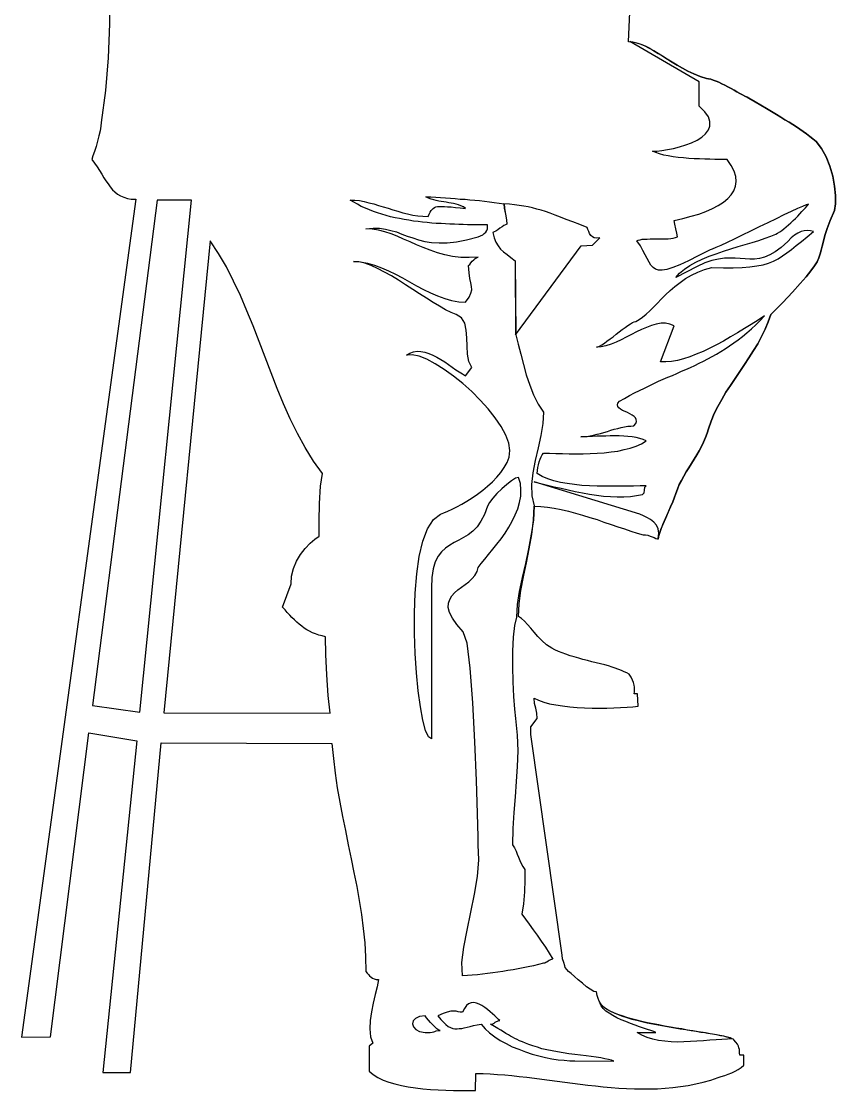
# Model space of a CAD drawing. Header units: millimetres. Extents: x -1633.53 to -1632.72, y 1781.59 to 1783.32.
# Drawn here: x -1633.527 to -1632.821, y 1781.59 to 1782.516 of the extents above; entities that cross this region are included whole.
import ezdxf

# ---------------------------------------------------------------- set-up
doc = ezdxf.new("R2010")
doc.units = ezdxf.units.MM
doc.header["$LTSCALE"] = 10
doc.layers.add('Humanos', color=2, linetype='Continuous')

msp = doc.modelspace()

# ---------------------------------------------------------------- linework, layer by layer
at = {"layer": 'Humanos'}
for points in [[(-1633.45039, 1782.54368), (-1633.45056, 1782.51389), (-1633.4518, 1782.48463), (-1633.45427, 1782.45607), (-1633.45796, 1782.4284), (-1633.45814, 1782.42523), (-1633.45885, 1782.42135), (-1633.45991, 1782.41694), (-1633.46096, 1782.41236), (-1633.46237, 1782.40777), (-1633.46361, 1782.40337), (-1633.46502, 1782.39967), (-1633.46607, 1782.3965), (-1633.46361, 1782.39315), (-1633.46149, 1782.38998), (-1633.45938, 1782.3868), (-1633.45744, 1782.38363), (-1633.45567, 1782.38063), (-1633.45374, 1782.37781), (-1633.45198, 1782.37517), (-1633.45003, 1782.3727), (-1633.4481, 1782.37024), (-1633.44598, 1782.36829), (-1633.44369, 1782.36636), (-1633.44122, 1782.36494), (-1633.4384, 1782.36371), (-1633.43523, 1782.36265), (-1633.43188, 1782.36213), (-1633.428, 1782.36195), (-1633.52706, 1781.63569), (-1633.50186, 1781.63605), (-1633.46854, 1781.89958), (-1633.42712, 1781.89253), (-1633.45638, 1781.6052), (-1633.43241, 1781.6052), (-1633.40579, 1781.89076), (-1633.25789, 1781.89024), (-1633.25666, 1781.87719), (-1633.25508, 1781.8645), (-1633.25331, 1781.85181), (-1633.2512, 1781.83947), (-1633.24873, 1781.82713), (-1633.24626, 1781.81479), (-1633.24379, 1781.80263), (-1633.24133, 1781.79046), (-1633.23886, 1781.77848), (-1633.23639, 1781.76632), (-1633.23427, 1781.75433), (-1633.23234, 1781.74217), (-1633.23075, 1781.73001), (-1633.22951, 1781.71767), (-1633.22881, 1781.70532), (-1633.22846, 1781.69281), (-1633.2274, 1781.6914), (-1633.22634, 1781.69017), (-1633.22528, 1781.68893), (-1633.22405, 1781.68788), (-1633.22282, 1781.687), (-1633.22123, 1781.68629), (-1633.21964, 1781.68593), (-1633.21771, 1781.68576), (-1633.21876, 1781.67959), (-1633.22035, 1781.67271), (-1633.22211, 1781.66531), (-1633.2237, 1781.65773), (-1633.22475, 1781.65015), (-1633.22511, 1781.64292), (-1633.2244, 1781.63622), (-1633.22247, 1781.63058), (-1633.22564, 1781.62812), (-1633.22564, 1781.60626), (-1633.22228, 1781.60344), (-1633.21823, 1781.60097), (-1633.21365, 1781.59868), (-1633.20872, 1781.59692), (-1633.20342, 1781.59533), (-1633.19778, 1781.59392), (-1633.19179, 1781.59286), (-1633.18545, 1781.5918), (-1633.1791, 1781.5911), (-1633.17258, 1781.59057), (-1633.16588, 1781.59021), (-1633.15918, 1781.58987), (-1633.15266, 1781.58969), (-1633.14614, 1781.58951), (-1633.13962, 1781.58951), (-1633.13345, 1781.58951), (-1633.1331, 1781.60432), (-1633.12693, 1781.60432), (-1633.12076, 1781.60396), (-1633.11459, 1781.60362), (-1633.10824, 1781.60326), (-1633.1019, 1781.60256), (-1633.09556, 1781.60185), (-1633.08903, 1781.60115), (-1633.08251, 1781.60044), (-1633.07599, 1781.59956), (-1633.06946, 1781.59868), (-1633.06276, 1781.5978), (-1633.05624, 1781.59692), (-1633.04955, 1781.59603), (-1633.04285, 1781.59515), (-1633.03615, 1781.59427), (-1633.02945, 1781.59357), (-1633.02275, 1781.59286), (-1633.01606, 1781.59216), (-1633.00935, 1781.59163), (-1633.00265, 1781.59128), (-1632.99578, 1781.5911), (-1632.98908, 1781.59092), (-1632.98238, 1781.59092), (-1632.97569, 1781.5911), (-1632.96917, 1781.59163), (-1632.96247, 1781.59216), (-1632.95576, 1781.59304), (-1632.94924, 1781.59409), (-1632.94272, 1781.59533), (-1632.9362, 1781.59692), (-1632.92968, 1781.59868), (-1632.92333, 1781.60079), (-1632.92051, 1781.60185), (-1632.91751, 1781.60274), (-1632.91452, 1781.60379), (-1632.91152, 1781.60485), (-1632.90853, 1781.60626), (-1632.90588, 1781.60767), (-1632.90324, 1781.60943), (-1632.90095, 1781.61155), (-1632.90095, 1781.62018), (-1632.90447, 1781.62018), (-1632.90465, 1781.62213), (-1632.90465, 1781.62371), (-1632.90482, 1781.62512), (-1632.90518, 1781.6267), (-1632.9057, 1781.62812), (-1632.90659, 1781.6297), (-1632.90782, 1781.63146), (-1632.90958, 1781.63358), (-1632.91029, 1781.63411), (-1632.9117, 1781.63481), (-1632.91346, 1781.63534), (-1632.91558, 1781.63588), (-1632.91822, 1781.63658), (-1632.92122, 1781.6371), (-1632.92457, 1781.63781), (-1632.92809, 1781.63852), (-1632.93214, 1781.63905), (-1632.9362, 1781.63975), (-1632.94061, 1781.64045), (-1632.94519, 1781.64133), (-1632.94995, 1781.64204), (-1632.95471, 1781.64292), (-1632.95964, 1781.64363), (-1632.96458, 1781.64451), (-1632.96969, 1781.64539), (-1632.97463, 1781.64645), (-1632.97957, 1781.64733), (-1632.9845, 1781.64839), (-1632.98926, 1781.64944), (-1632.99384, 1781.65051), (-1632.99825, 1781.65174), (-1633.00248, 1781.65297), (-1633.00653, 1781.6542), (-1633.01023, 1781.65544), (-1633.01359, 1781.65685), (-1633.01676, 1781.65826), (-1633.0194, 1781.65967), (-1633.0217, 1781.66126), (-1633.02363, 1781.66284), (-1633.02505, 1781.6646), (-1633.02645, 1781.6669), (-1633.02734, 1781.66937), (-1633.02822, 1781.67201), (-1633.02874, 1781.67501), (-1633.03103, 1781.67554), (-1633.03403, 1781.6773), (-1633.03738, 1781.67959), (-1633.0409, 1781.68258), (-1633.04444, 1781.68558), (-1633.04778, 1781.6884), (-1633.0506, 1781.69105), (-1633.05307, 1781.69281), (-1633.05572, 1781.69633), (-1633.05607, 1781.69757), (-1633.05695, 1781.70039), (-1633.058, 1781.70374), (-1633.05836, 1781.70691), (-1633.0855, 1781.89799), (-1633.0855, 1781.90487), (-1633.08004, 1781.91192), (-1633.08039, 1781.91668), (-1633.08127, 1781.92091), (-1633.08233, 1781.92496), (-1633.08269, 1781.92955), (-1633.07881, 1781.92779), (-1633.0744, 1781.9262), (-1633.06928, 1781.92479), (-1633.06382, 1781.92373), (-1633.058, 1781.92285), (-1633.05184, 1781.92214), (-1633.04549, 1781.92144), (-1633.03897, 1781.92109), (-1633.03245, 1781.92091), (-1633.0261, 1781.92091), (-1633.01975, 1781.92091), (-1633.01359, 1781.92109), (-1633.00777, 1781.92144), (-1633.00213, 1781.92179), (-1632.99719, 1781.92214), (-1632.99261, 1781.92267), (-1632.99313, 1781.93325), (-1632.99613, 1781.93325), (-1632.99578, 1781.93519), (-1632.9956, 1781.93712), (-1632.9956, 1781.93907), (-1632.99596, 1781.941), (-1632.99649, 1781.94312), (-1632.99737, 1781.94523), (-1632.9986, 1781.9477), (-1633.00036, 1781.95035), (-1633.00248, 1781.95141), (-1633.00459, 1781.95246), (-1633.00636, 1781.95317), (-1633.0083, 1781.95405), (-1633.01023, 1781.95475), (-1633.01252, 1781.95563), (-1633.01517, 1781.95651), (-1633.01817, 1781.95757), (-1633.02151, 1781.95846), (-1633.02522, 1781.95934), (-1633.02892, 1781.96022), (-1633.03262, 1781.9611), (-1633.0365, 1781.96216), (-1633.04038, 1781.96321), (-1633.04408, 1781.96427), (-1633.04796, 1781.96533), (-1633.05148, 1781.96639), (-1633.05519, 1781.96762), (-1633.05853, 1781.96885), (-1633.06171, 1781.97009), (-1633.06471, 1781.9715), (-1633.06735, 1781.97291), (-1633.06982, 1781.97432), (-1633.07193, 1781.97573), (-1633.07599, 1781.97943), (-1633.07951, 1781.98313), (-1633.08269, 1781.98666), (-1633.08568, 1781.99019), (-1633.08833, 1781.99336), (-1633.09097, 1781.99618), (-1633.09361, 1781.99864), (-1633.09626, 1782.00041), (-1633.09573, 1782.01134), (-1633.09414, 1782.0228), (-1633.09202, 1782.03461), (-1633.08938, 1782.04677), (-1633.08691, 1782.05911), (-1633.0848, 1782.07145), (-1633.08321, 1782.08378), (-1633.08269, 1782.09595), (-1633.07704, 1782.09577), (-1633.07123, 1782.09524), (-1633.06523, 1782.09436), (-1633.05924, 1782.09313), (-1633.05307, 1782.09172), (-1633.0469, 1782.08996), (-1633.04073, 1782.0882), (-1633.03438, 1782.08625), (-1633.02822, 1782.08432), (-1633.02222, 1782.0822), (-1633.01606, 1782.08009), (-1633.01023, 1782.07814), (-1633.00442, 1782.07621), (-1632.99877, 1782.07445), (-1632.99331, 1782.07268), (-1632.9882, 1782.07127), (-1632.98609, 1782.0711), (-1632.98414, 1782.07074), (-1632.98221, 1782.07003), (-1632.98045, 1782.06951), (-1632.97868, 1782.06881), (-1632.97727, 1782.0681), (-1632.97586, 1782.06774), (-1632.97481, 1782.06757), (-1632.97427, 1782.07074), (-1632.97304, 1782.07515), (-1632.97128, 1782.08009), (-1632.96899, 1782.08537), (-1632.9667, 1782.09049), (-1632.9644, 1782.09542), (-1632.96264, 1782.09983), (-1632.96123, 1782.103), (-1632.96, 1782.10688), (-1632.95859, 1782.11076), (-1632.957, 1782.11463), (-1632.95506, 1782.11834), (-1632.95312, 1782.12204), (-1632.951, 1782.12574), (-1632.94872, 1782.12926), (-1632.94643, 1782.13297), (-1632.94413, 1782.13667), (-1632.94184, 1782.14037), (-1632.93972, 1782.14389), (-1632.93779, 1782.14777), (-1632.93585, 1782.15148), (-1632.93426, 1782.15535), (-1632.93285, 1782.15923), (-1632.93162, 1782.16311), (-1632.92933, 1782.16963), (-1632.92668, 1782.17615), (-1632.92351, 1782.18233), (-1632.91998, 1782.18849), (-1632.91646, 1782.19466), (-1632.91258, 1782.20066), (-1632.90853, 1782.20665), (-1632.90447, 1782.21264), (-1632.90042, 1782.21864), (-1632.89654, 1782.22463), (-1632.89266, 1782.2308), (-1632.88896, 1782.23679), (-1632.88561, 1782.24297), (-1632.88244, 1782.24931), (-1632.87979, 1782.25565), (-1632.8775, 1782.26217), (-1632.86728, 1782.27258), (-1632.85882, 1782.28139), (-1632.85211, 1782.28879), (-1632.84683, 1782.29479), (-1632.84278, 1782.2999), (-1632.83978, 1782.30413), (-1632.83748, 1782.30784), (-1632.8359, 1782.31118), (-1632.83484, 1782.31453), (-1632.83396, 1782.31771), (-1632.83308, 1782.3214), (-1632.83202, 1782.32564), (-1632.83079, 1782.33057), (-1632.82885, 1782.33656), (-1632.8262, 1782.34362), (-1632.8225, 1782.35225), (-1632.82162, 1782.35807), (-1632.82145, 1782.3653), (-1632.82233, 1782.37341), (-1632.82391, 1782.38204), (-1632.82638, 1782.39051), (-1632.82955, 1782.39879), (-1632.83361, 1782.40601), (-1632.83837, 1782.412), (-1632.84119, 1782.41429), (-1632.84383, 1782.41641), (-1632.84666, 1782.41853), (-1632.84947, 1782.42064), (-1632.85247, 1782.42258), (-1632.85547, 1782.42469), (-1632.85864, 1782.42663), (-1632.86181, 1782.42875), (-1632.86534, 1782.43087), (-1632.86886, 1782.43316), (-1632.87274, 1782.43545), (-1632.87697, 1782.43791), (-1632.88138, 1782.44056), (-1632.88613, 1782.44338), (-1632.89107, 1782.44638), (-1632.89654, 1782.44955), (-1632.89812, 1782.45026), (-1632.90006, 1782.45131), (-1632.90218, 1782.45237), (-1632.90447, 1782.45361), (-1632.90694, 1782.45502), (-1632.90941, 1782.45642), (-1632.91205, 1782.45783), (-1632.91487, 1782.45942), (-1632.91751, 1782.46066), (-1632.92016, 1782.46206), (-1632.92262, 1782.4633), (-1632.92509, 1782.46436), (-1632.92756, 1782.46524), (-1632.92968, 1782.46594), (-1632.93162, 1782.46629), (-1632.9332, 1782.46648), (-1632.93884, 1782.46841), (-1632.94431, 1782.4707), (-1632.94942, 1782.473), (-1632.95418, 1782.47564), (-1632.95876, 1782.47811), (-1632.96317, 1782.48075), (-1632.9674, 1782.4834), (-1632.97146, 1782.48586), (-1632.97533, 1782.48833), (-1632.97904, 1782.49062), (-1632.98274, 1782.49256), (-1632.98644, 1782.4945), (-1632.98996, 1782.49591), (-1632.99367, 1782.49714), (-1632.99719, 1782.49803), (-1633.00089, 1782.49838), (-1632.99966, 1782.52394)], [(-1632.97516, 1782.0681), (-1632.97463, 1782.0725), (-1632.97516, 1782.07638), (-1632.97674, 1782.07956), (-1632.97904, 1782.0822), (-1632.98185, 1782.08432), (-1632.98502, 1782.08625), (-1632.98802, 1782.08766), (-1632.99102, 1782.0889), (-1633.08269, 1782.1171), (-1633.07704, 1782.11569), (-1633.07123, 1782.11428), (-1633.06541, 1782.11287), (-1633.05924, 1782.11146), (-1633.05325, 1782.11005), (-1633.04708, 1782.10882), (-1633.0409, 1782.10759), (-1633.03474, 1782.10635), (-1633.02857, 1782.10547), (-1633.02258, 1782.10476), (-1633.01658, 1782.10423), (-1633.01076, 1782.10406), (-1633.00495, 1782.10406), (-1632.99931, 1782.10441), (-1632.99402, 1782.10512), (-1632.98873, 1782.10618), (-1632.98749, 1782.1074), (-1632.98714, 1782.10987), (-1632.98679, 1782.11234), (-1632.98556, 1782.11358), (-1632.99085, 1782.11358), (-1632.99649, 1782.1134), (-1633.00248, 1782.1134), (-1633.00865, 1782.11323), (-1633.01499, 1782.11323), (-1633.02151, 1782.11323), (-1633.02822, 1782.1134), (-1633.03474, 1782.11358), (-1633.04126, 1782.11393), (-1633.04778, 1782.11463), (-1633.05395, 1782.11551), (-1633.05995, 1782.11658), (-1633.06559, 1782.11798), (-1633.07087, 1782.11957), (-1633.07563, 1782.12169), (-1633.08004, 1782.12415), (-1633.07986, 1782.12679), (-1633.07951, 1782.12944), (-1633.07898, 1782.13191), (-1633.07828, 1782.13438), (-1633.07739, 1782.13667), (-1633.07651, 1782.13861), (-1633.07563, 1782.14037), (-1633.07458, 1782.14178), (-1633.06928, 1782.14178), (-1633.06382, 1782.14161), (-1633.05818, 1782.14161), (-1633.05236, 1782.14143), (-1633.04637, 1782.14143), (-1633.0402, 1782.14143), (-1633.03403, 1782.14161), (-1633.02804, 1782.14196), (-1633.02205, 1782.14231), (-1633.01606, 1782.14301), (-1633.01023, 1782.14372), (-1633.00477, 1782.14496), (-1632.99948, 1782.14636), (-1632.99437, 1782.14795), (-1632.98979, 1782.15007), (-1632.98556, 1782.15253), (-1632.9882, 1782.15377), (-1632.9912, 1782.15465), (-1632.99437, 1782.15553), (-1632.99772, 1782.15606), (-1633.00142, 1782.15641), (-1633.00512, 1782.15676), (-1633.009, 1782.15694), (-1633.01288, 1782.15694), (-1633.01676, 1782.15694), (-1633.02063, 1782.15676), (-1633.02469, 1782.15659), (-1633.02839, 1782.15659), (-1633.03209, 1782.15641), (-1633.03562, 1782.15624), (-1633.03897, 1782.15606), (-1633.04214, 1782.15606), (-1633.0395, 1782.15624), (-1633.03685, 1782.15641), (-1633.03403, 1782.15694), (-1633.03121, 1782.15747), (-1633.02822, 1782.15835), (-1633.02522, 1782.15906), (-1633.02222, 1782.15994), (-1633.01923, 1782.16082), (-1633.01623, 1782.1617), (-1633.01323, 1782.16258), (-1633.01023, 1782.16328), (-1633.00724, 1782.16417), (-1633.00442, 1782.1647), (-1633.0016, 1782.16523), (-1632.99895, 1782.1654), (-1632.99631, 1782.16558), (-1632.99472, 1782.1677), (-1632.99402, 1782.16946), (-1632.9942, 1782.17104), (-1632.9949, 1782.17246), (-1632.99613, 1782.17369), (-1632.99789, 1782.17492), (-1632.99984, 1782.17598), (-1633.00177, 1782.17703), (-1633.00389, 1782.17791), (-1633.006, 1782.17898), (-1633.00777, 1782.18003), (-1633.00918, 1782.18109), (-1633.01006, 1782.18233), (-1633.01042, 1782.18374), (-1633.01006, 1782.18514), (-1633.00883, 1782.18691), (-1633.00442, 1782.18938), (-1633.00001, 1782.19184), (-1632.9956, 1782.19413), (-1632.99137, 1782.19625), (-1632.98714, 1782.19837), (-1632.98309, 1782.2003), (-1632.97886, 1782.20224), (-1632.97481, 1782.20418), (-1632.97075, 1782.20595), (-1632.96687, 1782.20771), (-1632.96282, 1782.20929), (-1632.95894, 1782.21105), (-1632.95506, 1782.21282), (-1632.95119, 1782.2144), (-1632.94731, 1782.21617), (-1632.94343, 1782.21793), (-1632.93972, 1782.21987), (-1632.93585, 1782.22163), (-1632.93214, 1782.22358), (-1632.92845, 1782.22568), (-1632.92457, 1782.2278), (-1632.92086, 1782.22992), (-1632.91717, 1782.23239), (-1632.91346, 1782.23486), (-1632.90958, 1782.2375), (-1632.90588, 1782.24014), (-1632.90218, 1782.24314), (-1632.8983, 1782.24631), (-1632.89442, 1782.24966), (-1632.89072, 1782.25318), (-1632.88684, 1782.25689), (-1632.88296, 1782.26094), (-1632.8886, 1782.25724), (-1632.8946, 1782.25354), (-1632.90042, 1782.24984), (-1632.90641, 1782.24614), (-1632.91241, 1782.24261), (-1632.91857, 1782.23909), (-1632.92457, 1782.23591), (-1632.93038, 1782.23291), (-1632.93637, 1782.2301), (-1632.94219, 1782.22763), (-1632.94783, 1782.22551), (-1632.9533, 1782.22375), (-1632.95859, 1782.22234), (-1632.9637, 1782.22128), (-1632.96863, 1782.22093), (-1632.97322, 1782.22093), (-1632.96141, 1782.25213), (-1632.96511, 1782.25372), (-1632.96881, 1782.25442), (-1632.97269, 1782.25442), (-1632.97692, 1782.25372), (-1632.98097, 1782.25248), (-1632.98521, 1782.25089), (-1632.98961, 1782.24913), (-1632.99402, 1782.24702), (-1632.99843, 1782.24473), (-1633.00283, 1782.24243), (-1633.00724, 1782.24014), (-1633.01164, 1782.23821), (-1633.01606, 1782.23644), (-1633.02046, 1782.23503), (-1633.02469, 1782.23415), (-1633.02874, 1782.23379), (-1633.02751, 1782.23397), (-1633.02593, 1782.23468), (-1633.02398, 1782.23591), (-1633.02187, 1782.23733), (-1633.01958, 1782.23891), (-1633.01694, 1782.24085), (-1633.01429, 1782.24278), (-1633.01164, 1782.2449), (-1633.009, 1782.24702), (-1633.00636, 1782.24896), (-1633.00389, 1782.25089), (-1633.00142, 1782.25248), (-1632.99931, 1782.25389), (-1632.99755, 1782.25513), (-1632.99596, 1782.25583), (-1632.99472, 1782.25601), (-1632.99173, 1782.2576), (-1632.98873, 1782.25971), (-1632.98556, 1782.26235), (-1632.98256, 1782.26517), (-1632.97921, 1782.26835), (-1632.97586, 1782.27187), (-1632.97251, 1782.2754), (-1632.96881, 1782.2791), (-1632.96493, 1782.2828), (-1632.9607, 1782.28633), (-1632.9563, 1782.28985), (-1632.95154, 1782.2932), (-1632.94643, 1782.29619), (-1632.94096, 1782.29884), (-1632.93514, 1782.30096), (-1632.9288, 1782.30272), (-1632.91875, 1782.30237), (-1632.91011, 1782.30237), (-1632.90235, 1782.30272), (-1632.89566, 1782.30325), (-1632.88967, 1782.30413), (-1632.88437, 1782.30519), (-1632.87961, 1782.3066), (-1632.87538, 1782.30836), (-1632.87133, 1782.3103), (-1632.86745, 1782.31277), (-1632.86375, 1782.31541), (-1632.8597, 1782.31841), (-1632.85565, 1782.32176), (-1632.85106, 1782.32546), (-1632.84612, 1782.32951), (-1632.84048, 1782.33392), (-1632.8433, 1782.33445), (-1632.84612, 1782.3348), (-1632.84877, 1782.33463), (-1632.85141, 1782.33392), (-1632.85423, 1782.33268), (-1632.85705, 1782.33092), (-1632.85987, 1782.32846), (-1632.86287, 1782.32528), (-1632.86851, 1782.32017), (-1632.8738, 1782.31647), (-1632.87856, 1782.31365), (-1632.88314, 1782.31171), (-1632.88755, 1782.31065), (-1632.8916, 1782.31012), (-1632.89583, 1782.31012), (-1632.89988, 1782.3103), (-1632.90412, 1782.31065), (-1632.90853, 1782.31101), (-1632.91293, 1782.31101), (-1632.91787, 1782.31083), (-1632.92298, 1782.31012), (-1632.92862, 1782.30889), (-1632.93479, 1782.30677), (-1632.94149, 1782.3036), (-1632.96, 1782.29409), (-1632.95664, 1782.29796), (-1632.95242, 1782.30131), (-1632.94783, 1782.30448), (-1632.94272, 1782.30748), (-1632.93708, 1782.31012), (-1632.93109, 1782.31259), (-1632.92492, 1782.31471), (-1632.91875, 1782.317), (-1632.91223, 1782.31893), (-1632.90588, 1782.32088), (-1632.89971, 1782.32264), (-1632.89372, 1782.3244), (-1632.8879, 1782.32616), (-1632.88261, 1782.32811), (-1632.87768, 1782.32987), (-1632.87327, 1782.3318), (-1632.87168, 1782.33268), (-1632.86992, 1782.33357), (-1632.86816, 1782.33498), (-1632.86622, 1782.33639), (-1632.86428, 1782.33798), (-1632.86217, 1782.33974), (-1632.86022, 1782.3415), (-1632.85811, 1782.34344), (-1632.85617, 1782.34538), (-1632.85423, 1782.34731), (-1632.85247, 1782.34926), (-1632.85071, 1782.35119), (-1632.84894, 1782.35296), (-1632.84754, 1782.35454), (-1632.84612, 1782.35613), (-1632.84507, 1782.35754), (-1632.84683, 1782.35701), (-1632.85, 1782.35578), (-1632.85458, 1782.35384), (-1632.85987, 1782.35137), (-1632.86622, 1782.34838), (-1632.87309, 1782.34503), (-1632.88032, 1782.3415), (-1632.88772, 1782.33798), (-1632.89513, 1782.33427), (-1632.90235, 1782.33075), (-1632.90923, 1782.3274), (-1632.9154, 1782.3244), (-1632.92086, 1782.32193), (-1632.92527, 1782.32), (-1632.92845, 1782.31876), (-1632.93021, 1782.31823), (-1632.94043, 1782.31277), (-1632.94907, 1782.30854), (-1632.95647, 1782.30519), (-1632.96247, 1782.30272), (-1632.96758, 1782.30113), (-1632.97163, 1782.30061), (-1632.97481, 1782.30061), (-1632.97745, 1782.30149), (-1632.97957, 1782.3029), (-1632.9815, 1782.30484), (-1632.98309, 1782.30748), (-1632.98468, 1782.31048), (-1632.98644, 1782.31382), (-1632.98838, 1782.31753), (-1632.99067, 1782.32158), (-1632.99367, 1782.32581), (-1632.99243, 1782.32634), (-1632.99085, 1782.32687), (-1632.98908, 1782.32722), (-1632.98697, 1782.3274), (-1632.98468, 1782.3274), (-1632.98221, 1782.32757), (-1632.97974, 1782.32757), (-1632.9771, 1782.32757), (-1632.97445, 1782.32757), (-1632.97181, 1782.32757), (-1632.96917, 1782.32775), (-1632.9667, 1782.32775), (-1632.96423, 1782.32793), (-1632.96211, 1782.32828), (-1632.96018, 1782.32881), (-1632.95859, 1782.32934), (-1632.95894, 1782.33251), (-1632.95982, 1782.33639), (-1632.96088, 1782.34027), (-1632.96123, 1782.34344), (-1632.95383, 1782.3452), (-1632.94677, 1782.34714), (-1632.94008, 1782.34908), (-1632.93391, 1782.35137), (-1632.92826, 1782.35384), (-1632.92316, 1782.35649), (-1632.91875, 1782.35948), (-1632.91487, 1782.36248), (-1632.91187, 1782.36582), (-1632.90958, 1782.36935), (-1632.90817, 1782.37323), (-1632.90764, 1782.37728), (-1632.90799, 1782.38169), (-1632.90941, 1782.38627), (-1632.91187, 1782.39121), (-1632.9154, 1782.3965), (-1632.91857, 1782.3965), (-1632.92228, 1782.3965), (-1632.92616, 1782.3965), (-1632.93038, 1782.39667), (-1632.93479, 1782.39667), (-1632.93937, 1782.39685), (-1632.94413, 1782.39703), (-1632.94872, 1782.39738), (-1632.9533, 1782.39773), (-1632.95788, 1782.39826), (-1632.96229, 1782.39879), (-1632.96652, 1782.3995), (-1632.97039, 1782.4002), (-1632.9741, 1782.40126), (-1632.97727, 1782.40231), (-1632.98009, 1782.40355), (-1632.97639, 1782.40373), (-1632.97198, 1782.40408), (-1632.96705, 1782.40496), (-1632.96194, 1782.40601), (-1632.95664, 1782.40742), (-1632.95136, 1782.40901), (-1632.94625, 1782.41094), (-1632.94149, 1782.41324), (-1632.93744, 1782.41588), (-1632.93408, 1782.4187), (-1632.93162, 1782.42205), (-1632.93038, 1782.4254), (-1632.93038, 1782.42928), (-1632.93162, 1782.43333), (-1632.93479, 1782.43774), (-1632.93955, 1782.4425), (-1632.93955, 1782.46365), (-1632.99984, 1782.49873), (-1632.99631, 1782.4982), (-1632.99296, 1782.49732), (-1632.98944, 1782.49608), (-1632.98591, 1782.4945), (-1632.98238, 1782.49274), (-1632.97886, 1782.49062), (-1632.97516, 1782.48833), (-1632.97128, 1782.48586), (-1632.96722, 1782.4834), (-1632.96317, 1782.48075), (-1632.95876, 1782.47811), (-1632.95418, 1782.47564), (-1632.94942, 1782.473), (-1632.94431, 1782.4707), (-1632.93884, 1782.46841), (-1632.9332, 1782.46648), (-1632.93162, 1782.46629), (-1632.92968, 1782.46594), (-1632.92756, 1782.46524), (-1632.92509, 1782.46436), (-1632.92262, 1782.4633), (-1632.92016, 1782.46206), (-1632.91751, 1782.46066), (-1632.91487, 1782.45942), (-1632.91205, 1782.45783), (-1632.90941, 1782.45642), (-1632.90694, 1782.45502), (-1632.90447, 1782.45361), (-1632.90218, 1782.45237), (-1632.90006, 1782.45131), (-1632.89812, 1782.45026), (-1632.89654, 1782.44955), (-1632.89107, 1782.44638), (-1632.88613, 1782.44338), (-1632.88138, 1782.44056), (-1632.87697, 1782.43791), (-1632.87274, 1782.43545), (-1632.86886, 1782.43316), (-1632.86534, 1782.43087), (-1632.86181, 1782.42875), (-1632.85864, 1782.42663), (-1632.85547, 1782.42469), (-1632.85247, 1782.42258), (-1632.84947, 1782.42064), (-1632.84666, 1782.41853), (-1632.84383, 1782.41641), (-1632.84119, 1782.41429), (-1632.83837, 1782.412), (-1632.83361, 1782.40601), (-1632.82955, 1782.39879), (-1632.82638, 1782.39051), (-1632.82391, 1782.38204), (-1632.82233, 1782.37341), (-1632.82145, 1782.3653), (-1632.82162, 1782.35807), (-1632.8225, 1782.35225), (-1632.8262, 1782.34362), (-1632.82885, 1782.33656), (-1632.83079, 1782.33057), (-1632.83202, 1782.32564), (-1632.83308, 1782.3214), (-1632.83396, 1782.31771), (-1632.83484, 1782.31453), (-1632.8359, 1782.31118), (-1632.83748, 1782.30784), (-1632.83978, 1782.30413), (-1632.84278, 1782.2999), (-1632.84683, 1782.29479), (-1632.85211, 1782.28879), (-1632.85882, 1782.28139), (-1632.86728, 1782.27258), (-1632.8775, 1782.26217), (-1632.87979, 1782.25565), (-1632.88244, 1782.24931), (-1632.88561, 1782.24297), (-1632.88896, 1782.23679), (-1632.89266, 1782.2308), (-1632.89654, 1782.22463), (-1632.90042, 1782.21864), (-1632.90447, 1782.21264), (-1632.90853, 1782.20665), (-1632.91258, 1782.20066), (-1632.91646, 1782.19466), (-1632.91998, 1782.18849), (-1632.92351, 1782.18233), (-1632.92668, 1782.17615), (-1632.92933, 1782.16963), (-1632.93162, 1782.16311), (-1632.93285, 1782.15923), (-1632.93426, 1782.15535), (-1632.93585, 1782.15148), (-1632.93779, 1782.14777), (-1632.93972, 1782.14389), (-1632.94184, 1782.14037), (-1632.94413, 1782.13667), (-1632.94643, 1782.13297), (-1632.94872, 1782.12926), (-1632.951, 1782.12574), (-1632.95312, 1782.12204), (-1632.95506, 1782.11834), (-1632.957, 1782.11463), (-1632.95859, 1782.11076), (-1632.96, 1782.10688), (-1632.96123, 1782.103), (-1632.96264, 1782.09983), (-1632.9644, 1782.09542), (-1632.9667, 1782.09066), (-1632.96899, 1782.08537), (-1632.97128, 1782.08009), (-1632.97322, 1782.07533), (-1632.97463, 1782.0711), (-1632.97516, 1782.0681)], [(-1633.14491, 1781.68893), (-1633.14526, 1781.70039), (-1633.14367, 1781.71379), (-1633.14086, 1781.72859), (-1633.13751, 1781.7441), (-1633.13433, 1781.75979), (-1633.13169, 1781.77513), (-1633.13063, 1781.78958), (-1633.13134, 1781.80245), (-1633.13134, 1781.8095), (-1633.13187, 1781.8296), (-1633.13275, 1781.85833), (-1633.13398, 1781.89165), (-1633.13574, 1781.92549), (-1633.13803, 1781.95546), (-1633.14086, 1781.97732), (-1633.14421, 1781.98719), (-1633.14967, 1781.99354), (-1633.15354, 1781.999), (-1633.15601, 1782.00394), (-1633.15707, 1782.00817), (-1633.15689, 1782.01187), (-1633.15584, 1782.01522), (-1633.15408, 1782.01821), (-1633.15161, 1782.02086), (-1633.14878, 1782.02333), (-1633.14561, 1782.0258), (-1633.14244, 1782.02808), (-1633.13927, 1782.03055), (-1633.13645, 1782.0332), (-1633.13398, 1782.03601), (-1633.13222, 1782.03936), (-1633.13134, 1782.04289), (-1633.12851, 1782.04642), (-1633.12552, 1782.05012), (-1633.12217, 1782.05418), (-1633.11864, 1782.05858), (-1633.11495, 1782.06299), (-1633.11141, 1782.06774), (-1633.10789, 1782.07268), (-1633.10472, 1782.07779), (-1633.10172, 1782.08308), (-1633.09908, 1782.08837), (-1633.09696, 1782.09366), (-1633.09538, 1782.09912), (-1633.09432, 1782.10459), (-1633.09414, 1782.11005), (-1633.09467, 1782.11551), (-1633.09626, 1782.12081), (-1633.0989, 1782.1201), (-1633.10225, 1782.11798), (-1633.10648, 1782.11481), (-1633.11071, 1782.11111), (-1633.11495, 1782.10688), (-1633.11864, 1782.10283), (-1633.12147, 1782.09912), (-1633.12323, 1782.09595), (-1633.1257, 1782.08872), (-1633.12887, 1782.0829), (-1633.13222, 1782.07814), (-1633.13592, 1782.07427), (-1633.13979, 1782.07127), (-1633.14385, 1782.06881), (-1633.14808, 1782.06651), (-1633.15196, 1782.06439), (-1633.15584, 1782.0621), (-1633.15953, 1782.05964), (-1633.16288, 1782.05646), (-1633.16588, 1782.05259), (-1633.16835, 1782.04765), (-1633.17011, 1782.04165), (-1633.17134, 1782.03408), (-1633.1717, 1782.02509), (-1633.1717, 1782.00464), (-1633.1717, 1781.95969), (-1633.1717, 1781.91474), (-1633.1717, 1781.89429), (-1633.17416, 1781.89606), (-1633.17681, 1781.9017), (-1633.1791, 1781.91051), (-1633.18122, 1781.92214), (-1633.18315, 1781.93589), (-1633.18474, 1781.95158), (-1633.1858, 1781.96833), (-1633.1865, 1781.98577), (-1633.1865, 1782.0034), (-1633.1858, 1782.02068), (-1633.18439, 1782.03725), (-1633.18227, 1782.05241), (-1633.1791, 1782.06563), (-1633.17504, 1782.07638), (-1633.16994, 1782.08432), (-1633.16376, 1782.0889), (-1633.16095, 1782.09013), (-1633.1576, 1782.09154), (-1633.15372, 1782.09331), (-1633.14967, 1782.09542), (-1633.14544, 1782.09771), (-1633.14103, 1782.10036), (-1633.13645, 1782.10318), (-1633.13187, 1782.10635), (-1633.12728, 1782.1097), (-1633.12305, 1782.11323), (-1633.11882, 1782.11693), (-1633.11512, 1782.12098), (-1633.11159, 1782.12503), (-1633.1086, 1782.12944), (-1633.10613, 1782.13385), (-1633.10437, 1782.13844), (-1633.10366, 1782.14408), (-1633.10472, 1782.1506), (-1633.10736, 1782.15764), (-1633.11124, 1782.16505), (-1633.11635, 1782.17263), (-1633.12252, 1782.18021), (-1633.1294, 1782.18797), (-1633.1368, 1782.19537), (-1633.14456, 1782.20224), (-1633.15249, 1782.20876), (-1633.16059, 1782.2144), (-1633.16835, 1782.21934), (-1633.17558, 1782.22322), (-1633.18245, 1782.22586), (-1633.18845, 1782.2271), (-1633.19338, 1782.22692), (-1633.19038, 1782.22868), (-1633.18738, 1782.22974), (-1633.18403, 1782.23027), (-1633.18086, 1782.2301), (-1633.17734, 1782.22939), (-1633.17399, 1782.22833), (-1633.17046, 1782.22675), (-1633.16711, 1782.22498), (-1633.16359, 1782.22304), (-1633.16024, 1782.22093), (-1633.15689, 1782.21864), (-1633.15372, 1782.21652), (-1633.15055, 1782.21423), (-1633.14755, 1782.21229), (-1633.14473, 1782.21053), (-1633.14209, 1782.20894), (-1633.13662, 1782.21617), (-1633.13927, 1782.22146), (-1633.1405, 1782.2278), (-1633.14086, 1782.23468), (-1633.14103, 1782.24173), (-1633.14156, 1782.24842), (-1633.14279, 1782.25442), (-1633.14561, 1782.25918), (-1633.1502, 1782.26217), (-1633.15461, 1782.26394), (-1633.15953, 1782.26623), (-1633.16464, 1782.26923), (-1633.17011, 1782.2724), (-1633.17592, 1782.2761), (-1633.18192, 1782.27998), (-1633.18791, 1782.28386), (-1633.19408, 1782.28791), (-1633.20025, 1782.29179), (-1633.20642, 1782.29549), (-1633.21241, 1782.29884), (-1633.21841, 1782.30184), (-1633.22405, 1782.30448), (-1633.22951, 1782.30642), (-1633.23463, 1782.30765), (-1633.23939, 1782.30801), (-1633.23322, 1782.30765), (-1633.22722, 1782.30642), (-1633.22105, 1782.30484), (-1633.21506, 1782.30254), (-1633.20889, 1782.2999), (-1633.2029, 1782.2969), (-1633.19673, 1782.29373), (-1633.19073, 1782.29038), (-1633.18457, 1782.28703), (-1633.17857, 1782.28386), (-1633.1724, 1782.28086), (-1633.16641, 1782.27822), (-1633.16024, 1782.27592), (-1633.15425, 1782.27434), (-1633.14808, 1782.27311), (-1633.14209, 1782.27275), (-1633.13909, 1782.27716), (-1633.13751, 1782.28051), (-1633.1368, 1782.28351), (-1633.13698, 1782.28633), (-1633.13769, 1782.2895), (-1633.13839, 1782.29338), (-1633.13909, 1782.29814), (-1633.13945, 1782.30448), (-1633.13927, 1782.30484), (-1633.13857, 1782.30554), (-1633.13751, 1782.30677), (-1633.13645, 1782.30818), (-1633.13504, 1782.30942), (-1633.13381, 1782.31065), (-1633.13239, 1782.31136), (-1633.13134, 1782.31171), (-1633.13909, 1782.31136), (-1633.14632, 1782.31153), (-1633.15337, 1782.31241), (-1633.16006, 1782.31382), (-1633.16641, 1782.31559), (-1633.17275, 1782.31771), (-1633.17875, 1782.32), (-1633.18457, 1782.32247), (-1633.19021, 1782.32493), (-1633.19585, 1782.3274), (-1633.20131, 1782.32987), (-1633.2066, 1782.33198), (-1633.21207, 1782.33375), (-1633.21753, 1782.33515), (-1633.22299, 1782.33603), (-1633.22846, 1782.33639), (-1633.22228, 1782.33692), (-1633.21683, 1782.33674), (-1633.21153, 1782.33603), (-1633.20677, 1782.33498), (-1633.20201, 1782.33357), (-1633.19744, 1782.3318), (-1633.19267, 1782.33004), (-1633.18791, 1782.32846), (-1633.1828, 1782.32687), (-1633.17734, 1782.32546), (-1633.17152, 1782.32457), (-1633.165, 1782.32405), (-1633.15796, 1782.32423), (-1633.15002, 1782.32511), (-1633.14121, 1782.32669), (-1633.13134, 1782.32934), (-1633.12922, 1782.33022), (-1633.12728, 1782.3311), (-1633.12587, 1782.33216), (-1633.12464, 1782.33339), (-1633.12376, 1782.3348), (-1633.12323, 1782.33639), (-1633.12305, 1782.33798), (-1633.12323, 1782.33991), (-1633.12658, 1782.33991), (-1633.12992, 1782.33991), (-1633.13345, 1782.33991), (-1633.13698, 1782.33991), (-1633.1405, 1782.33991), (-1633.14421, 1782.34009), (-1633.14808, 1782.34009), (-1633.15178, 1782.34027), (-1633.15566, 1782.34044), (-1633.15953, 1782.34062), (-1633.16341, 1782.34079), (-1633.16747, 1782.34097), (-1633.17134, 1782.34132), (-1633.1754, 1782.34167), (-1633.17945, 1782.34203), (-1633.18333, 1782.34256), (-1633.18738, 1782.34309), (-1633.19144, 1782.34379), (-1633.19532, 1782.34432), (-1633.19937, 1782.3452), (-1633.20325, 1782.34591), (-1633.20713, 1782.34679), (-1633.21083, 1782.34785), (-1633.21471, 1782.3489), (-1633.21841, 1782.35014), (-1633.22194, 1782.35137), (-1633.22546, 1782.35278), (-1633.22899, 1782.35419), (-1633.23251, 1782.35578), (-1633.23568, 1782.35754), (-1633.23886, 1782.3593), (-1633.24203, 1782.36124), (-1633.23798, 1782.36106), (-1633.23392, 1782.36072), (-1633.22987, 1782.36001), (-1633.22582, 1782.35895), (-1633.22176, 1782.35789), (-1633.21771, 1782.35666), (-1633.21347, 1782.35542), (-1633.20924, 1782.35419), (-1633.20519, 1782.35278), (-1633.20096, 1782.35155), (-1633.19655, 1782.35031), (-1633.19232, 1782.34926), (-1633.18791, 1782.3482), (-1633.18351, 1782.3475), (-1633.1791, 1782.34714), (-1633.17452, 1782.34697), (-1633.17363, 1782.3489), (-1633.17275, 1782.35067), (-1633.17187, 1782.35207), (-1633.17099, 1782.35314), (-1633.17011, 1782.35402), (-1633.16906, 1782.35472), (-1633.16782, 1782.35525), (-1633.16641, 1782.3556), (-1633.16482, 1782.35578), (-1633.16271, 1782.35578), (-1633.16041, 1782.3556), (-1633.15778, 1782.35542), (-1633.15461, 1782.35525), (-1633.1509, 1782.3549), (-1633.14685, 1782.35437), (-1633.14209, 1782.35402), (-1633.14403, 1782.35525), (-1633.14614, 1782.35631), (-1633.14826, 1782.35701), (-1633.15037, 1782.35772), (-1633.15249, 1782.35825), (-1633.15461, 1782.3586), (-1633.15672, 1782.35895), (-1633.15883, 1782.3593), (-1633.16095, 1782.35966), (-1633.16324, 1782.36001), (-1633.16535, 1782.36036), (-1633.16747, 1782.36072), (-1633.16976, 1782.36142), (-1633.17205, 1782.36213), (-1633.17416, 1782.36301), (-1633.17646, 1782.36406), (-1633.17223, 1782.36389), (-1633.16799, 1782.36371), (-1633.16376, 1782.36336), (-1633.15953, 1782.36318), (-1633.15531, 1782.36283), (-1633.15108, 1782.36248), (-1633.14685, 1782.36213), (-1633.14262, 1782.36195), (-1633.13839, 1782.36142), (-1633.13415, 1782.36106), (-1633.12992, 1782.36072), (-1633.1257, 1782.36018), (-1633.12147, 1782.35966), (-1633.11723, 1782.35913), (-1633.113, 1782.3586), (-1633.10877, 1782.35807), (-1633.10842, 1782.35419), (-1633.10754, 1782.34908), (-1633.10666, 1782.34397), (-1633.10631, 1782.34027), (-1633.10754, 1782.33991), (-1633.10895, 1782.33921), (-1633.11053, 1782.33798), (-1633.1123, 1782.33674), (-1633.11424, 1782.33551), (-1633.11583, 1782.33427), (-1633.11723, 1782.33357), (-1633.11847, 1782.33322), (-1633.11723, 1782.32863), (-1633.11583, 1782.32475), (-1633.11388, 1782.32158), (-1633.11177, 1782.31876), (-1633.10912, 1782.31629), (-1633.10613, 1782.314), (-1633.10278, 1782.31136), (-1633.09908, 1782.30854), (-1633.09855, 1782.24455), (-1633.09644, 1782.23626), (-1633.09432, 1782.22763), (-1633.09202, 1782.21864), (-1633.08956, 1782.20965), (-1633.08657, 1782.20084), (-1633.08321, 1782.19237), (-1633.07934, 1782.18444), (-1633.07458, 1782.17739), (-1633.07528, 1782.1677), (-1633.07704, 1782.15729), (-1633.07934, 1782.14654), (-1633.08181, 1782.13561), (-1633.08374, 1782.12486), (-1633.08498, 1782.11463), (-1633.0848, 1782.10494), (-1633.08269, 1782.09631), (-1633.08339, 1782.08396), (-1633.08515, 1782.07162), (-1633.08762, 1782.05893), (-1633.09026, 1782.04642), (-1633.09309, 1782.03408), (-1633.09556, 1782.02209), (-1633.09732, 1782.01063), (-1633.09802, 1781.9997), (-1633.09961, 1781.99248), (-1633.10084, 1781.98243), (-1633.10137, 1781.97026), (-1633.10137, 1781.95705), (-1633.1012, 1781.94364), (-1633.10066, 1781.93113), (-1633.09978, 1781.9202), (-1633.0989, 1781.91192), (-1633.09749, 1781.89764), (-1633.09696, 1781.88389), (-1633.09732, 1781.87049), (-1633.0982, 1781.85728), (-1633.09925, 1781.84405), (-1633.10031, 1781.83048), (-1633.1012, 1781.81673), (-1633.10154, 1781.80245), (-1633.09978, 1781.79981), (-1633.09837, 1781.79699), (-1633.09732, 1781.79434), (-1633.09626, 1781.7917), (-1633.0952, 1781.78906), (-1633.09397, 1781.78641), (-1633.09256, 1781.78377), (-1633.09079, 1781.78112), (-1633.09079, 1781.77214), (-1633.09114, 1781.76173), (-1633.09185, 1781.75133), (-1633.09344, 1781.74234), (-1633.09026, 1781.73811), (-1633.08709, 1781.7337), (-1633.08357, 1781.72894), (-1633.08004, 1781.72419), (-1633.07651, 1781.71907), (-1633.07299, 1781.71396), (-1633.06964, 1781.70867), (-1633.06647, 1781.70339), (-1633.06752, 1781.70321), (-1633.06858, 1781.70285), (-1633.06964, 1781.70233), (-1633.07052, 1781.70163), (-1633.07158, 1781.70092), (-1633.07264, 1781.70039), (-1633.07352, 1781.70004), (-1633.07458, 1781.69986), (-1633.07898, 1781.6988), (-1633.08339, 1781.69775), (-1633.08779, 1781.69686), (-1633.0922, 1781.69598), (-1633.09661, 1781.6951), (-1633.10102, 1781.69422), (-1633.10542, 1781.69352), (-1633.10983, 1781.69281), (-1633.11424, 1781.6921), (-1633.11864, 1781.69157), (-1633.12305, 1781.69105), (-1633.12746, 1781.69052), (-1633.13187, 1781.68999), (-1633.13627, 1781.68964), (-1633.1405, 1781.68928), (-1633.14491, 1781.68893)], [(-1633.40949, 1782.36124), (-1633.46537, 1781.9232), (-1633.42448, 1781.91756), (-1633.3797, 1782.36124), (-1633.40949, 1782.36124)], [(-1633.10895, 1782.35807), (-1633.1086, 1782.35419), (-1633.10754, 1782.34908), (-1633.10666, 1782.34397), (-1633.10631, 1782.34027), (-1633.10754, 1782.33991), (-1633.10895, 1782.33921), (-1633.11053, 1782.33798), (-1633.1123, 1782.33674), (-1633.11424, 1782.33551), (-1633.11583, 1782.33427), (-1633.11723, 1782.33357), (-1633.11847, 1782.33322), (-1633.11723, 1782.32863), (-1633.11583, 1782.32475), (-1633.11388, 1782.32158), (-1633.11177, 1782.31876), (-1633.10912, 1782.31629), (-1633.10613, 1782.314), (-1633.10278, 1782.31136), (-1633.09908, 1782.30854), (-1633.0989, 1782.24455), (-1633.04197, 1782.32158), (-1633.03209, 1782.32229), (-1633.02575, 1782.32846), (-1633.02839, 1782.32811), (-1633.03069, 1782.32846), (-1633.03227, 1782.32934), (-1633.03368, 1782.33057), (-1633.03474, 1782.33216), (-1633.03544, 1782.33392), (-1633.03615, 1782.33568), (-1633.03668, 1782.33744), (-1633.0432, 1782.34009), (-1633.04919, 1782.34238), (-1633.05483, 1782.3445), (-1633.05977, 1782.34643), (-1633.06435, 1782.3482), (-1633.06876, 1782.34978), (-1633.07282, 1782.35119), (-1633.07669, 1782.35243), (-1633.08039, 1782.35349), (-1633.0841, 1782.35437), (-1633.08779, 1782.35525), (-1633.09168, 1782.35595), (-1633.09556, 1782.35666), (-1633.09978, 1782.35719), (-1633.10419, 1782.35772), (-1633.10895, 1782.35807)], [(-1633.36348, 1782.32581), (-1633.4035, 1781.91685), (-1633.25948, 1781.91668), (-1633.26124, 1781.93201), (-1633.26248, 1781.94982), (-1633.26336, 1781.96745), (-1633.26353, 1781.98278), (-1633.26653, 1781.98349), (-1633.26935, 1781.98419), (-1633.27217, 1781.98525), (-1633.27482, 1781.98631), (-1633.27728, 1781.98754), (-1633.27958, 1781.98895), (-1633.28204, 1781.99036), (-1633.28416, 1781.99195), (-1633.28627, 1781.99371), (-1633.28839, 1781.99547), (-1633.29051, 1781.99742), (-1633.29262, 1781.99952), (-1633.29456, 1782.00147), (-1633.29667, 1782.00376), (-1633.29861, 1782.00605), (-1633.30073, 1782.00834), (-1633.29333, 1782.02861), (-1633.29298, 1782.03531), (-1633.29139, 1782.04183), (-1633.28856, 1782.04818), (-1633.28504, 1782.054), (-1633.28116, 1782.05928), (-1633.27693, 1782.06387), (-1633.2727, 1782.06739), (-1633.269, 1782.07003), (-1633.269, 1782.0829), (-1633.26865, 1782.09841), (-1633.26777, 1782.11323), (-1633.26618, 1782.12415), (-1633.27393, 1782.13508), (-1633.28116, 1782.14672), (-1633.28786, 1782.15888), (-1633.29403, 1782.17157), (-1633.29985, 1782.18462), (-1633.30531, 1782.19784), (-1633.3106, 1782.21141), (-1633.31589, 1782.22498), (-1633.321, 1782.23855), (-1633.32629, 1782.25213), (-1633.33175, 1782.26535), (-1633.33722, 1782.27839), (-1633.34321, 1782.29109), (-1633.34938, 1782.30325), (-1633.35626, 1782.31488), (-1633.36348, 1782.32581)], [(-1633.16623, 1781.6542), (-1633.16359, 1781.65121), (-1633.16129, 1781.64874), (-1633.15918, 1781.6468), (-1633.15707, 1781.64521), (-1633.15513, 1781.64416), (-1633.1532, 1781.64345), (-1633.15143, 1781.6431), (-1633.14949, 1781.6431), (-1633.14755, 1781.64328), (-1633.14544, 1781.64345), (-1633.14333, 1781.64398), (-1633.14086, 1781.64451), (-1633.13821, 1781.64521), (-1633.13539, 1781.64592), (-1633.13204, 1781.64645), (-1633.12851, 1781.64697), (-1633.12516, 1781.6431), (-1633.12129, 1781.63957), (-1633.11688, 1781.63605), (-1633.11212, 1781.63305), (-1633.10701, 1781.63024), (-1633.10172, 1781.62759), (-1633.09608, 1781.6253), (-1633.09026, 1781.62318), (-1633.08445, 1781.62124), (-1633.07863, 1781.61966), (-1633.07282, 1781.61825), (-1633.06735, 1781.61719), (-1633.06188, 1781.61631), (-1633.0566, 1781.61578), (-1633.05184, 1781.61542), (-1633.04743, 1781.61525), (-1633.01376, 1781.6149), (-1633.0157, 1781.61578), (-1633.01834, 1781.61649), (-1633.02134, 1781.61719), (-1633.02487, 1781.61789), (-1633.02892, 1781.61859), (-1633.03315, 1781.61913), (-1633.03773, 1781.61966), (-1633.04249, 1781.62018), (-1633.04743, 1781.62089), (-1633.05254, 1781.62142), (-1633.05748, 1781.62213), (-1633.06241, 1781.62301), (-1633.06718, 1781.62389), (-1633.07158, 1781.62477), (-1633.07599, 1781.62582), (-1633.07986, 1781.62706), (-1633.08374, 1781.62829), (-1633.08727, 1781.62953), (-1633.09026, 1781.63076), (-1633.09291, 1781.63182), (-1633.09538, 1781.6327), (-1633.09749, 1781.63376), (-1633.09943, 1781.63481), (-1633.10137, 1781.63569), (-1633.10331, 1781.63676), (-1633.10507, 1781.63799), (-1633.10719, 1781.63905), (-1633.10931, 1781.64045), (-1633.11159, 1781.64187), (-1633.11424, 1781.64345), (-1633.11706, 1781.64504), (-1633.1204, 1781.64697), (-1633.11935, 1781.64716), (-1633.11847, 1781.64751), (-1633.11741, 1781.64804), (-1633.11635, 1781.64874), (-1633.11547, 1781.64927), (-1633.11441, 1781.6498), (-1633.11336, 1781.65015), (-1633.1123, 1781.65033), (-1633.11353, 1781.65121), (-1633.11512, 1781.65262), (-1633.11688, 1781.6542), (-1633.11882, 1781.65597), (-1633.12094, 1781.65791), (-1633.12323, 1781.65984), (-1633.12552, 1781.66161), (-1633.12799, 1781.66319), (-1633.13028, 1781.66443), (-1633.13275, 1781.66531), (-1633.13504, 1781.66584), (-1633.13733, 1781.66566), (-1633.13945, 1781.66478), (-1633.14138, 1781.66319), (-1633.14314, 1781.66072), (-1633.14473, 1781.65738), (-1633.14667, 1781.65755), (-1633.14844, 1781.65791), (-1633.15037, 1781.65826), (-1633.15249, 1781.65844), (-1633.15496, 1781.65826), (-1633.15796, 1781.65755), (-1633.16165, 1781.65632), (-1633.16623, 1781.6542)], [(-1632.91029, 1781.63429), (-1632.91505, 1781.63411), (-1632.91998, 1781.63393), (-1632.92509, 1781.63358), (-1632.93056, 1781.63323), (-1632.93602, 1781.6327), (-1632.94167, 1781.63234), (-1632.94731, 1781.632), (-1632.95295, 1781.63182), (-1632.95859, 1781.63164), (-1632.96405, 1781.63182), (-1632.96951, 1781.63234), (-1632.97481, 1781.63305), (-1632.97992, 1781.63411), (-1632.98468, 1781.63552), (-1632.98926, 1781.63746), (-1632.99349, 1781.63993), (-1632.97727, 1781.63993), (-1632.97904, 1781.64063), (-1632.9815, 1781.64152), (-1632.9845, 1781.64257), (-1632.98785, 1781.64363), (-1632.99137, 1781.64487), (-1632.99525, 1781.64627), (-1632.99913, 1781.64768), (-1633.00319, 1781.64927), (-1633.00724, 1781.65085), (-1633.01094, 1781.65262), (-1633.01447, 1781.65456), (-1633.01782, 1781.6565), (-1633.02063, 1781.65844), (-1633.02293, 1781.66055), (-1633.02451, 1781.66284), (-1633.02557, 1781.66514), (-1633.02381, 1781.66337), (-1633.0217, 1781.66161), (-1633.01923, 1781.65984), (-1633.0164, 1781.65844), (-1633.01323, 1781.65685), (-1633.00988, 1781.65544), (-1633.00618, 1781.65403), (-1633.00231, 1781.6528), (-1632.99807, 1781.65156), (-1632.99384, 1781.65051), (-1632.98926, 1781.64944), (-1632.98468, 1781.64839), (-1632.97992, 1781.64733), (-1632.97516, 1781.64645), (-1632.97039, 1781.64557), (-1632.96564, 1781.64469), (-1632.96088, 1781.6438), (-1632.95612, 1781.6431), (-1632.95136, 1781.6424), (-1632.94677, 1781.64169), (-1632.94237, 1781.64099), (-1632.93814, 1781.64028), (-1632.93408, 1781.63975), (-1632.93021, 1781.63905), (-1632.9265, 1781.63852), (-1632.92316, 1781.63781), (-1632.92016, 1781.63728), (-1632.91734, 1781.63676), (-1632.91505, 1781.63605), (-1632.91293, 1781.63552), (-1632.91134, 1781.63481), (-1632.91029, 1781.63429)], [(-1633.17716, 1781.63993), (-1633.1747, 1781.63975), (-1633.17275, 1781.63975), (-1633.17116, 1781.6401), (-1633.16976, 1781.64045), (-1633.1687, 1781.64081), (-1633.16747, 1781.64133), (-1633.16588, 1781.64152), (-1633.16412, 1781.64169), (-1633.16535, 1781.64204), (-1633.16694, 1781.6431), (-1633.1687, 1781.64469), (-1633.17064, 1781.64645), (-1633.17258, 1781.64856), (-1633.17434, 1781.65068), (-1633.17592, 1781.65262), (-1633.17716, 1781.6542), (-1633.1821, 1781.65368), (-1633.18545, 1781.65209), (-1633.18756, 1781.64997), (-1633.18809, 1781.64751), (-1633.18738, 1781.64487), (-1633.18527, 1781.64257), (-1633.18192, 1781.64081), (-1633.17716, 1781.63993)]]:
    msp.add_lwpolyline(points, dxfattribs=at)

doc.saveas('drawing.dxf')
